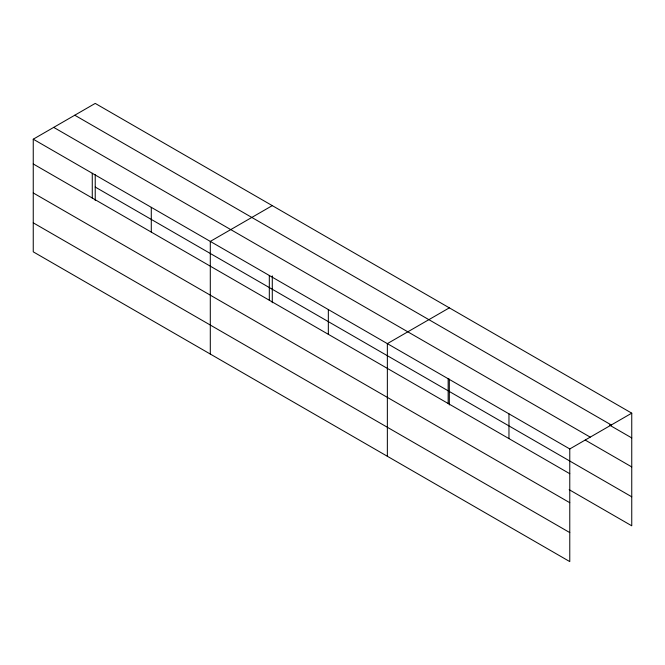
<?xml version="1.0" encoding="UTF-8"?>
<svg xmlns="http://www.w3.org/2000/svg" width="665" height="665" viewBox="0 0 665 665"><rect width="100%" height="100%" fill="white"/><g stroke="black" fill="none" stroke-linecap="round" stroke-linejoin="round"><path stroke-width="1" d="M569.772 502.707L569.772 448.95L33.25 139.193L33.25 251.835L569.772 561.593L569.772 502.707L33.25 192.95M569.157 489.673L631.75 525.807L631.75 413.165L95.228 103.408L33.25 139.193M272.284 205.626L210.298 241.412L210.298 354.054M449.332 307.853L387.354 343.63L387.354 456.273M569.772 448.95L631.75 413.165M74.779 115.22L611.293 424.977M609.398 425.018L631.75 437.927M53.707 127.381L590.221 437.138M585.25 440.08L631.75 466.93M95.228 187.048L631.75 496.805M33.25 163.956L569.772 473.713M33.25 222.833L569.772 532.59M508.966 413.846L508.966 438.601M449.332 379.125L449.332 404.952M448.16 378.742L448.16 403.497M328.335 309.558L328.335 334.32M272.284 275.875L272.284 302.733M269.317 275.485L269.317 300.248M151.287 207.339L151.287 232.102M95.228 174.687L95.228 200.514M92.269 173.266L92.269 198.029"/></g></svg>
